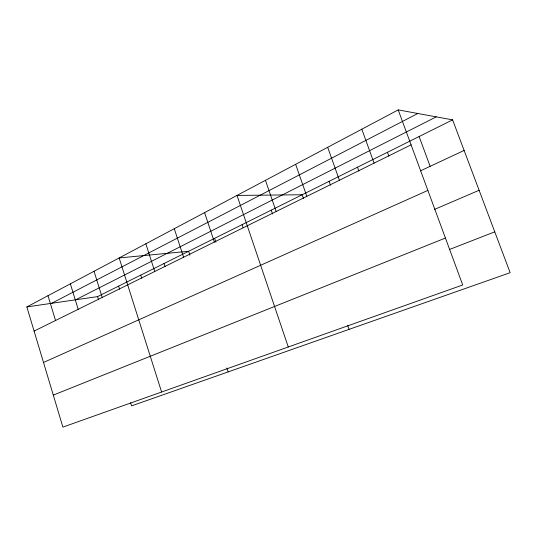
<?xml version="1.0" encoding="UTF-8"?>
<svg xmlns="http://www.w3.org/2000/svg" width="537" height="537" viewBox="0 0 537 537"><rect width="100%" height="100%" fill="white"/><g stroke="black" fill="none" stroke-linecap="round" stroke-linejoin="round"><path stroke-width="0.81" d="M398.206 109.897L462.719 284.979L62.896 427.103L26.85 306.922L398.206 109.897L452.604 119.858L510.15 272.702L131.585 405.878L130.605 402.737M51.646 303.304L417.799 113.488M75.643 299.8L436.225 116.858M26.85 306.922L97.566 296.605L452.604 119.858M34.099 331.087L411.087 144.849M420.437 170.873L464.122 150.454M43.51 362.462L427.875 190.413M434.621 209.363L479.118 190.279M53.297 395.104L445.428 238.052M449.409 249.504L494.765 231.843M419.108 136.532L430.144 166.342M387.459 152.293L388.889 156.213M361.817 129.202L374.081 163.127M357.501 167.202L358.911 171.142M327.698 147.306L339.404 180.257M329.1 181.338L330.497 185.292M295.639 164.315L306.828 196.354M303.492 198.616L302.143 194.756L237.012 195.421L288.268 346.989M347.694 325.469L349.057 329.376M265.466 180.325L276.172 211.497M271.225 210.155L272.548 214.015M242.1 224.654L243.14 227.748M214.612 238.334L215.908 242.221M204.597 212.618L214.364 242.033M189.917 255.176L188.635 251.269L119.16 257.948L161.603 392.017M226.882 367.979L228.171 371.899M174.277 228.708L183.594 257.236M164.047 263.506L165.06 266.661M145.856 243.785L154.757 271.48M140.734 275.112L141.748 278.294M118.603 286.127L119.576 289.235M94.042 271.272L102.205 297.444M97.566 296.605L98.54 299.747M70.36 283.838L78.201 309.305M48.001 295.706L55.533 320.502"/></g></svg>
